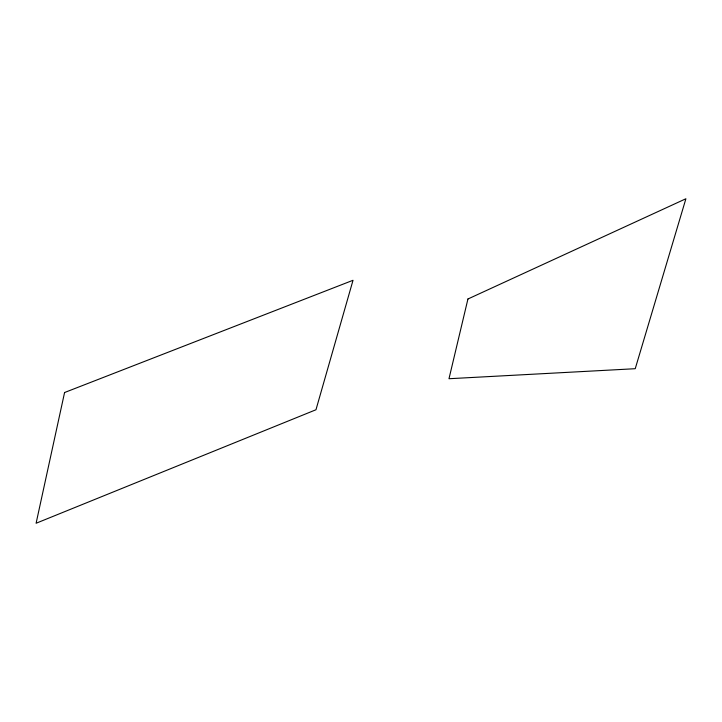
<?xml version="1.0" encoding="UTF-8"?>
<svg xmlns="http://www.w3.org/2000/svg" width="722" height="722" viewBox="0 0 722 722"><rect width="100%" height="100%" fill="white"/><g stroke="black" fill="none" stroke-linecap="round" stroke-linejoin="round"><path stroke-width="1.08" d="M64.574 392.524L36.1 523.251L315.974 409.753L353.022 280.289L64.574 392.524M467.937 298.998L448.985 378.725L635.234 368.707L685.9 198.749L467.937 298.998"/></g></svg>
